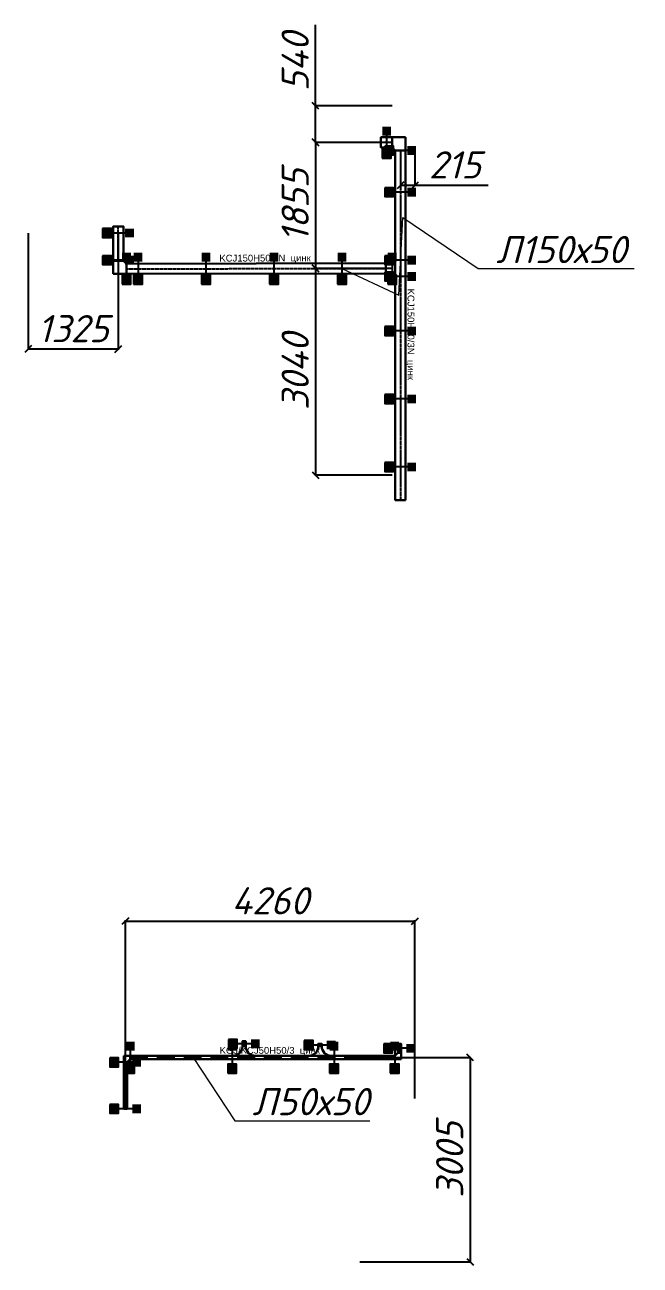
# Model space of a CAD drawing. Extents: x 221643 to 289394, y 86804 to 109436.
# Drawn here: x 281615 to 282521, y 100208 to 102032 of the extents above; entities that cross this region are included whole.
import ezdxf
from ezdxf import colors
from ezdxf.entities.mleader import LeaderData, LeaderLine
from ezdxf.math import Vec2, Vec3

# ---------------------------------------------------------------- set-up
doc = ezdxf.new("R2010")
doc.units = 0
doc.linetypes.add('DASHED2', pattern=[0.375, 0.25, -0.125])
doc.layers.get('Defpoints').update_dxf_attribs({"color": 140})
doc.layers.add('BAKS_opis', color=7, linetype='Continuous')
doc.layers.add("E_Прив'язки", color=24, linetype='Continuous')
doc.layers.add('E_Лотки', color=5, linetype='Continuous', lineweight=30)
doc.layers.add('E_Позначення', color=7, linetype='Continuous', lineweight=15)
doc.layers.add('E_Лотки_опори_опуски', color=2, linetype='Continuous', plot=False)
doc.styles.add('GOST 2.304', font='isocpeui.ttf')
doc.styles.add('ROMANS', font='ROMANS')
doc.styles.get("Standard").update_dxf_attribs({"font": 'arial.ttf'})
doc.styles.add('ГОСТ 2.304', font='isocpeui.ttf')
doc.dimstyles.new('ISO-25', dxfattribs={"dimtxt": 2.5, "dimasz": 2.5, "dimexe": 1.25, "dimexo": 0.625, "dimtad": 1, "dimtxsty": 'Standard', "dimcen": 2.5, "dimadec": 0, "dimazin": 0, "dimtfac": 1, "dimtmove": 0, "dimatfit": 3, "dimfxl": 1, "dimarcsym": 0})

# ---------------------------------------------------------------- blocks, each defined once
blk = doc.blocks.new('BAKS_778')
at = {"layer": 'BAKS_opis', "color": 105, "linetype": 'DASHED2'}
blk.add_line((0, 0), (-16.6, 0), dxfattribs=at)
at = {"layer": 'E_Лотки'}
for points in [[(0, 7.5), (-16.6, 7.5), (-16.6, -7.5), (0, -7.5)], [(0, 7.5), (-16.6, 7.5), (-16.6, 7.5), (0, 7.5)], [(0, -7.5), (-16.6, -7.5), (-16.6, 7.5), (0, 7.5)], [(0, -7.5), (-16.6, -7.5), (-16.6, -7.5), (0, -7.5)]]:
    blk.add_3dface(points, dxfattribs=at)
at = {"flags": 1}
for tag, p in [('TYP', (-16.6, 0)), ('ATT_1', (-16.6, 0)), ('ATT_2', (-16.6, 0)), ('ATT_3', (-16.6, 0)), ('ATT_4', (-16.6, 0)), ('ATT_5', (-16.6, 0)), ('AN', (-16.6, 0)), ('NAME', (-16.6, 0)), ('P1X', (-16.6, 0)), ('P2X', (-16.6, 0)), ('P1Y', (-16.6, 0)), ('P2Y', (-16.6, 0)), ('LUSTRO', (-16.6, 0)), ('LENGTH', (12, 0)), ('ID', (12, -7.5))]:
    blk.add_attdef(tag, p, '', height=2.5, dxfattribs=at)
at = {"layer": 'BAKS_opis', "flags": 1}
blk.add_attdef('SYMBOL', (-2.3, 10.5), '', height=10, rotation=0, dxfattribs=at)
blk = doc.blocks.new('A$C4C0572A2')
at = {"linetype": 'Continuous'}
for p, q in [((0, 195), (150, 195)), ((0, 195), (0, 0)), ((150, 195), (195, 150)), ((195, 150), (195, 0)), ((195, 0), (0, 0))]:
    blk.add_line(p, q, dxfattribs=at)
blk = doc.blocks.new('KK___150')
at = {"xscale": 0.1, "yscale": 0.1, "zscale": 0.1, "rotation": 270}
blk.add_blockref('A$C4C0572A2', (-7.5, 19.5), dxfattribs=at)
at = {"style": 'ROMANS', "flags": 9}
for tag, p in [('SYMBOL', (-1400.3, 2147.6)), ('ID', (-1400, 2147.6)), ('NAME', (-1399.7, 2147.6)), ('TYP', (-1399.3, 2147.6)), ('LENGTH', (-1399, 2147.6)), ('ATT_1', (-1398.7, 2147.6)), ('ATT_2', (-1398.3, 2147.6)), ('ATT_3', (-1398, 2147.6)), ('ATT_4', (-1397.6, 2147.6)), ('ATT_5', (-1397.3, 2147.6)), ('LUSTRO', (-1396.9, 2147.6)), ('P1', (-1396.5, 2147.6)), ('P2', (-1396.3, 2147.6)), ('AN', (-1395.9, 2147.6))]:
    blk.add_attdef(tag, p, '', height=0.3, rotation=90, dxfattribs=at)
blk = doc.blocks.new('podpora_200')
for points in [[(-6.5, 10), (0, 10), (6.5, 10), (6.5, 23.1), (-6.5, 23.1)], [(-6.5, -23.1), (6.5, -23.1), (6.5, -10), (-6.5, -10)]]:
    blk.add_hatch(color=256).paths.add_polyline_path(points)
blk.add_line((0, 10), (0, -10))
blk.add_lwpolyline([(-6.5, -23.1), (6.5, -23.1), (6.5, -10), (-6.5, -10)], close=True)
at = {"style": 'ROMANS', "flags": 9}
for tag, p in [('SYMBOL', (3.3, 14.9)), ('TYP', (3.3, 13.9)), ('ATT_1', (3.3, 13.2)), ('ATT_2', (3.3, 12.9)), ('ATT_3', (3.3, 12.5)), ('ATT_4', (3.3, 12.2)), ('ATT_5', (3.3, 11.8)), ('AN', (3.3, 10.8)), ('ELEM', (3.3, 10.5)), ('ID', (3.3, 14.5)), ('NAME', (3.3, 14.2)), ('LENGTH', (3.3, 13.6)), ('P1', (3.3, 11.4)), ('P2', (3.3, 11.1))]:
    blk.add_attdef(tag, p, '', height=0.3, dxfattribs=at)
blk = doc.blocks.new('_None')
blk = doc.blocks.new('_Oblique')
at = {"color": 0, "linetype": 'ByBlock', "lineweight": -2}
blk.add_line((-0.5, -0.5), (0.5, 0.5), dxfattribs=at)
blk = doc.blocks.new('*D364')
at = {"layer": 'Defpoints', "color": 0, "transparency": 16777216}
for p in [(282167.8, 101847.1), (282189.2, 101847.1), (282189.2, 101796)]:
    blk.add_point(p, dxfattribs=at)
at = {"layer": "E_Прив'язки", "color": 0, "lineweight": -2, "transparency": 16777216}
for p, q in [((282167.8, 101847.1), (282167.8, 101794.8)), ((282189.2, 101847.1), (282189.2, 101794.8)), ((282167.8, 101796), (282189.2, 101796)), ((282189.2, 101796), (282297, 101796))]:
    blk.add_line(p, q, dxfattribs=at)
at = {"layer": "E_Прив'язки", "color": 0, "lineweight": -2, "transparency": 16777216, "xscale": 10, "yscale": 10, "zscale": 10, "rotation": 180}
blk.add_blockref('_Oblique', (282167.8, 101796), dxfattribs=at)
at = {"layer": "E_Прив'язки", "color": 0, "lineweight": -2, "transparency": 16777216, "xscale": 10, "yscale": 10, "zscale": 10}
blk.add_blockref('_Oblique', (282189.2, 101796), dxfattribs=at)
at = {"layer": "E_Прив'язки", "color": 0, "transparency": 16777216, "insert": (282248.1, 101826), "char_height": 40, "attachment_point": 5, "style": 'GOST 2.304', "bg_fill": 3, "box_fill_scale": 1.1, "bg_fill_color": 256, "bg_fill_true_color": 13158600, "bg_fill_transparency": 0}
blk.add_mtext('215', dxfattribs=at)
blk = doc.blocks.new('*D365')
at = {"layer": 'Defpoints', "color": 0, "transparency": 16777216}
for p in [(282043, 101912.9), (282155.8, 101912.9), (282155.8, 101859.1)]:
    blk.add_point(p, dxfattribs=at)
at = {"layer": "E_Прив'язки", "color": 0, "lineweight": -2, "transparency": 16777216}
for p, q in [((282043, 101912.9), (282043, 102032)), ((282155.8, 101912.9), (282041.7, 101912.9)), ((282043, 101859.1), (282043, 101912.9)), ((282155.8, 101859.1), (282041.7, 101859.1))]:
    blk.add_line(p, q, dxfattribs=at)
at = {"layer": "E_Прив'язки", "color": 0, "lineweight": -2, "transparency": 16777216, "xscale": 10, "yscale": 10, "zscale": 10}
for p, rotation in [((282043, 101912.9), 90), ((282043, 101859.1), 270)]:
    blk.add_blockref('_Oblique', p, dxfattribs=dict(at, rotation=rotation))
at = {"layer": "E_Прив'язки", "color": 0, "transparency": 16777216, "insert": (282013, 101977.5), "char_height": 40, "attachment_point": 5, "rotation": 90, "style": 'GOST 2.304', "bg_fill": 3, "box_fill_scale": 1.1, "bg_fill_color": 256, "bg_fill_true_color": 13158600, "bg_fill_transparency": 0}
blk.add_mtext('540', dxfattribs=at)
blk = doc.blocks.new('*D366')
at = {"layer": 'Defpoints', "color": 0, "transparency": 16777216}
for p in [(282139.2, 101859.1), (282043, 101673.8), (282139.2, 101673.8)]:
    blk.add_point(p, dxfattribs=at)
at = {"layer": "E_Прив'язки", "color": 0, "lineweight": -2, "transparency": 16777216}
for p, q in [((282139.2, 101859.1), (282041.7, 101859.1)), ((282043, 101859.1), (282043, 101673.8)), ((282139.2, 101673.8), (282041.7, 101673.8))]:
    blk.add_line(p, q, dxfattribs=at)
at = {"layer": "E_Прив'язки", "color": 0, "lineweight": -2, "transparency": 16777216, "xscale": 10, "yscale": 10, "zscale": 10}
for p, rotation in [((282043, 101859.1), 90), ((282043, 101673.8), 270)]:
    blk.add_blockref('_Oblique', p, dxfattribs=dict(at, rotation=rotation))
at = {"layer": "E_Прив'язки", "color": 0, "transparency": 16777216, "insert": (282013, 101766.4), "char_height": 40, "attachment_point": 5, "rotation": 90, "style": 'GOST 2.304', "bg_fill": 3, "box_fill_scale": 1.1, "bg_fill_color": 256, "bg_fill_true_color": 13158600, "bg_fill_transparency": 0}
blk.add_mtext('1855', dxfattribs=at)
blk = doc.blocks.new('*D367')
at = {"layer": 'Defpoints', "color": 0, "transparency": 16777216}
for p in [(282155.8, 101673.8), (282043, 101369.8), (282155.8, 101369.8)]:
    blk.add_point(p, dxfattribs=at)
at = {"layer": "E_Прив'язки", "color": 0, "lineweight": -2, "transparency": 16777216}
for p, q in [((282155.8, 101673.8), (282041.7, 101673.8)), ((282043, 101673.8), (282043, 101369.8)), ((282155.8, 101369.8), (282041.7, 101369.8))]:
    blk.add_line(p, q, dxfattribs=at)
at = {"layer": "E_Прив'язки", "color": 0, "lineweight": -2, "transparency": 16777216, "xscale": 10, "yscale": 10, "zscale": 10}
for p, rotation in [((282043, 101673.8), 90), ((282043, 101369.8), 270)]:
    blk.add_blockref('_Oblique', p, dxfattribs=dict(at, rotation=rotation))
at = {"layer": "E_Прив'язки", "color": 0, "transparency": 16777216, "insert": (282013, 101521.8), "char_height": 40, "attachment_point": 5, "rotation": 90, "style": 'GOST 2.304', "bg_fill": 3, "box_fill_scale": 1.1, "bg_fill_color": 256, "bg_fill_true_color": 13158600, "bg_fill_transparency": 0}
blk.add_mtext('3040', dxfattribs=at)
blk = doc.blocks.new('A$C44C0357C')
at = {"linetype": 'Continuous'}
for p, q in [((0, 95), (50, 95)), ((0, 95), (0, 0)), ((95, 0), (0, 0)), ((50, 95), (95, 50)), ((95, 50), (95, 0))]:
    blk.add_line(p, q, dxfattribs=at)
blk = doc.blocks.new('KK___50')
at = {"xscale": 0.1, "yscale": 0.1, "zscale": 0.1, "rotation": 270}
blk.add_blockref('A$C44C0357C', (-2.5, 9.5), dxfattribs=at)
at = {"style": 'ROMANS', "flags": 9}
for tag, p in [('SYMBOL', (-1370.4, 2080.3)), ('ID', (-1370, 2080.3)), ('NAME', (-1369.7, 2080.3)), ('TYP', (-1369.4, 2080.3)), ('LENGTH', (-1369.1, 2080.3)), ('ATT_1', (-1368.7, 2080.3)), ('ATT_2', (-1368.4, 2080.3)), ('ATT_3', (-1368, 2080.3)), ('ATT_4', (-1367.7, 2080.3)), ('ATT_5', (-1367.3, 2080.3)), ('LUSTRO', (-1366.9, 2080.3)), ('P1', (-1366.6, 2080.3)), ('P2', (-1366.3, 2080.3)), ('AN', (-1366, 2080.3))]:
    blk.add_attdef(tag, p, '', height=0.3, rotation=90, dxfattribs=at)
blk = doc.blocks.new('BAKS_860')
at = {"layer": 'BAKS_opis', "linetype": 'DASHED2', "ltscale": 105}
blk.add_line((0, 0), (0, 68.5), dxfattribs=at)
at = {"layer": 'E_Лотки'}
for points in [[(2.5, 0), (2.5, 68.5), (-2.5, 68.5), (-2.5, 0)], [(-2.5, 0), (-2.5, 68.5), (2.5, 68.5), (2.5, 0)], [(-2.5, 0), (-2.5, 68.5), (-2.5, 68.5), (-2.5, 0)], [(2.5, 0), (2.5, 68.5), (2.5, 68.5), (2.5, 0)]]:
    blk.add_3dface(points, dxfattribs=at)
at = {"flags": 1}
for tag, p in [('ATT_1', (0, 75.5)), ('ATT_2', (0, 75.5)), ('ATT_3', (0, 75.5)), ('ATT_4', (0, 75.5)), ('ATT_5', (0, 75.5)), ('AN', (0, 75.5)), ('TYP', (0, 75.5)), ('NAME', (0, 75.5)), ('P1X', (0, 75.5)), ('P2X', (0, 75.5)), ('P1Y', (0, 75.5)), ('P2Y', (0, 75.5)), ('ID', (-2.5, 0)), ('LENGTH', (0, 0))]:
    blk.add_attdef(tag, p, '', height=2.5, dxfattribs=at)
at = {"layer": 'BAKS_opis', "flags": 1}
blk.add_attdef('SYMBOL', (-5.5, 37.7), '', height=10, rotation=90, dxfattribs=at)
blk = doc.blocks.new('BAKS_861')
at = {"layer": 'BAKS_opis', "linetype": 'DASHED2', "ltscale": 105}
blk.add_line((0, 0), (0, 13.2), dxfattribs=at)
at = {"layer": 'E_Лотки'}
for points in [[(2.5, 0), (2.5, 13.2), (-2.5, 13.2), (-2.5, 0)], [(-2.5, 0), (-2.5, 13.2), (2.5, 13.2), (2.5, 0)], [(-2.5, 0), (-2.5, 13.2), (-2.5, 13.2), (-2.5, 0)], [(2.5, 0), (2.5, 13.2), (2.5, 13.2), (2.5, 0)]]:
    blk.add_3dface(points, dxfattribs=at)
at = {"flags": 1}
for tag, p in [('ATT_1', (0, 13.2)), ('ATT_2', (0, 13.2)), ('ATT_3', (0, 13.2)), ('ATT_4', (0, 13.2)), ('ATT_5', (0, 13.2)), ('AN', (0, 13.2)), ('TYP', (0, 13.2)), ('NAME', (0, 13.2)), ('P1X', (0, 13.2)), ('P2X', (0, 13.2)), ('P1Y', (0, 13.2)), ('P2Y', (0, 13.2)), ('LUSTRO', (0, 13.2)), ('ID', (-2.5, -7)), ('LENGTH', (0, -7))]:
    blk.add_attdef(tag, p, '', height=2.5, dxfattribs=at)
at = {"layer": 'BAKS_opis', "flags": 1}
blk.add_attdef('SYMBOL', (-5.5, 3.1), '', height=10, rotation=90, dxfattribs=at)
blk = doc.blocks.new('BAKS_862')
at = {"layer": 'BAKS_opis', "linetype": 'DASHED2', "ltscale": 105}
blk.add_line((0, 0), (389.2, 0), dxfattribs=at)
at = {"layer": 'E_Лотки'}
for points in [[(0, -2.5), (389.2, -2.5), (389.2, 2.5), (0, 2.5)], [(0, 2.5), (389.2, 2.5), (389.2, -2.5), (0, -2.5)], [(0, 2.5), (389.2, 2.5), (389.2, 2.5), (0, 2.5)], [(0, -2.5), (389.2, -2.5), (389.2, -2.5), (0, -2.5)]]:
    blk.add_3dface(points, dxfattribs=at)
at = {"flags": 1}
for tag, p in [('ID', (-7, 2.5)), ('LENGTH', (-7, 0)), ('ATT_1', (396.2, 0)), ('ATT_2', (396.2, 0)), ('ATT_3', (396.2, 0)), ('ATT_4', (396.2, 0)), ('ATT_5', (396.2, 0)), ('AN', (396.2, 0)), ('TYP', (396.2, 0)), ('NAME', (396.2, 0)), ('P1X', (396.2, 0)), ('P2X', (396.2, 0)), ('P1Y', (396.2, 0)), ('P2Y', (396.2, 0))]:
    blk.add_attdef(tag, p, '', height=2.5, dxfattribs=at)
at = {"layer": 'BAKS_opis'}
blk.add_attdef('SYMBOL', (131.6, 5.5), '', height=10, dxfattribs=at)
blk = doc.blocks.new('A$C3C5B6495')
at = {"linetype": 'Continuous'}
for p, q in [((0, 33), (0, 0)), ((14, 19), (14, 14))]:
    blk.add_line(p, q, dxfattribs=at)
for centre, start, end in [((14, 33), 180, 270), ((14, 0), 90, 180)]:
    blk.add_arc(centre, 14, start, end, dxfattribs=at)
blk = doc.blocks.new('TKD___50')
blk.add_blockref('A$C3C5B6495', (0, -16.5))
blk = doc.blocks.new('BAKS_864')
at = {"layer": 'BAKS_opis', "linetype": 'DASHED2', "ltscale": 105}
blk.add_line((0, 0), (0, 3.7), dxfattribs=at)
at = {"layer": 'E_Лотки'}
for points in [[(2.5, 0), (2.5, 3.7), (-2.5, 3.7), (-2.5, 0)], [(-2.5, 0), (-2.5, 3.7), (2.5, 3.7), (2.5, 0)], [(-2.5, 0), (-2.5, 3.7), (-2.5, 3.7), (-2.5, 0)], [(2.5, 0), (2.5, 3.7), (2.5, 3.7), (2.5, 0)]]:
    blk.add_3dface(points, dxfattribs=at)
at = {"flags": 1}
for tag, p in [('ID', (-2.5, 0)), ('ATT_1', (0, 3.7)), ('ATT_2', (0, 3.7)), ('ATT_3', (0, 3.7)), ('ATT_4', (0, 3.7)), ('ATT_5', (0, 3.7)), ('AN', (0, 3.7)), ('TYP', (0, 3.7)), ('NAME', (0, 3.7)), ('P1X', (0, 3.7)), ('P2X', (0, 3.7)), ('P1Y', (0, 3.7)), ('P2Y', (0, 3.7)), ('LUSTRO', (0, 3.7)), ('LENGTH', (0, 0))]:
    blk.add_attdef(tag, p, '', height=2.5, dxfattribs=at)
at = {"layer": 'BAKS_opis', "flags": 1}
blk.add_attdef('SYMBOL', (-5.5, 1.8), '', height=10, rotation=90, dxfattribs=at)
blk = doc.blocks.new('BAKS_865')
at = {"layer": 'BAKS_opis', "linetype": 'DASHED2', "ltscale": 105}
blk.add_line((0, 0), (0, 7.5), dxfattribs=at)
at = {"layer": 'E_Лотки'}
for points in [[(2.5, 0), (2.5, 7.5), (-2.5, 7.5), (-2.5, 0)], [(-2.5, 0), (-2.5, 7.5), (2.5, 7.5), (2.5, 0)], [(-2.5, 0), (-2.5, 7.5), (-2.5, 7.5), (-2.5, 0)], [(2.5, 0), (2.5, 7.5), (2.5, 7.5), (2.5, 0)]]:
    blk.add_3dface(points, dxfattribs=at)
at = {"flags": 1}
for tag, p in [('ID', (-2.5, 0)), ('ATT_1', (0, 7.5)), ('ATT_2', (0, 7.5)), ('ATT_3', (0, 7.5)), ('ATT_4', (0, 7.5)), ('ATT_5', (0, 7.5)), ('AN', (0, 7.5)), ('TYP', (0, 7.5)), ('NAME', (0, 7.5)), ('P1X', (0, 7.5)), ('P2X', (0, 7.5)), ('P1Y', (0, 7.5)), ('P2Y', (0, 7.5)), ('LUSTRO', (0, 7.5)), ('LENGTH', (0, 0))]:
    blk.add_attdef(tag, p, '', height=2.5, dxfattribs=at)
at = {"layer": 'BAKS_opis', "flags": 1}
blk.add_attdef('SYMBOL', (-5.5, 3.8), '', height=10, rotation=90, dxfattribs=at)
blk = doc.blocks.new('*D483')
at = {"layer": 'Defpoints', "color": 0, "transparency": 16777216}
for p in [(282108, 100513.3), (282108, 100212.9), (282270.3, 100212.9)]:
    blk.add_point(p, dxfattribs=at)
at = {"layer": "E_Прив'язки", "color": 0, "lineweight": -2, "transparency": 16777216}
for p, q in [((282108, 100513.3), (282271.6, 100513.3)), ((282270.3, 100513.3), (282270.3, 100212.9)), ((282108, 100212.9), (282271.6, 100212.9))]:
    blk.add_line(p, q, dxfattribs=at)
at = {"layer": "E_Прив'язки", "color": 0, "lineweight": -2, "transparency": 16777216, "xscale": 10, "yscale": 10, "zscale": 10}
for p, rotation in [((282270.3, 100513.3), 90), ((282270.3, 100212.9), 270)]:
    blk.add_blockref('_Oblique', p, dxfattribs=dict(at, rotation=rotation))
at = {"layer": "E_Прив'язки", "color": 0, "transparency": 16777216, "insert": (282240.3, 100363.1), "char_height": 40, "attachment_point": 5, "rotation": 90, "style": 'GOST 2.304', "bg_fill": 3, "box_fill_scale": 1.1, "bg_fill_color": 256, "bg_fill_true_color": 13158600, "bg_fill_transparency": 0}
blk.add_mtext('3005', dxfattribs=at)
blk = doc.blocks.new('*D484')
at = {"layer": 'Defpoints', "color": 0, "transparency": 16777216}
for p in [(282189.2, 100713.8), (281763.2, 100453.2), (282189.2, 100453.2)]:
    blk.add_point(p, dxfattribs=at)
at = {"layer": "E_Прив'язки", "color": 0, "lineweight": -2, "transparency": 16777216}
for p, q in [((281763.2, 100453.2), (281763.2, 100715.1)), ((281763.2, 100713.8), (282189.2, 100713.8)), ((282189.2, 100453.2), (282189.2, 100715.1))]:
    blk.add_line(p, q, dxfattribs=at)
at = {"layer": "E_Прив'язки", "color": 0, "lineweight": -2, "transparency": 16777216, "xscale": 10, "yscale": 10, "zscale": 10, "rotation": 180}
blk.add_blockref('_Oblique', (281763.2, 100713.8), dxfattribs=at)
at = {"layer": "E_Прив'язки", "color": 0, "lineweight": -2, "transparency": 16777216, "xscale": 10, "yscale": 10, "zscale": 10}
blk.add_blockref('_Oblique', (282189.2, 100713.8), dxfattribs=at)
at = {"layer": "E_Прив'язки", "color": 0, "transparency": 16777216, "insert": (281976.2, 100743.8), "char_height": 40, "attachment_point": 5, "style": 'GOST 2.304', "bg_fill": 3, "box_fill_scale": 1.1, "bg_fill_color": 256, "bg_fill_true_color": 13158600, "bg_fill_transparency": 0}
blk.add_mtext('4260', dxfattribs=at)
blk = doc.blocks.new('*D485')
at = {"layer": 'Defpoints', "color": 0, "transparency": 16777216}
for p in [(281620.2, 101725.8), (281752.8, 101725.8), (281620.2, 101555.2)]:
    blk.add_point(p, dxfattribs=at)
at = {"layer": "E_Прив'язки", "color": 0, "lineweight": -2, "transparency": 16777216}
for p, q in [((281620.2, 101725.8), (281620.2, 101553.9)), ((281752.8, 101725.8), (281752.8, 101553.9)), ((281752.8, 101555.2), (281620.2, 101555.2))]:
    blk.add_line(p, q, dxfattribs=at)
at = {"layer": "E_Прив'язки", "color": 0, "lineweight": -2, "transparency": 16777216, "xscale": 10, "yscale": 10, "zscale": 10, "rotation": 180}
blk.add_blockref('_Oblique', (281620.2, 101555.2), dxfattribs=at)
at = {"layer": "E_Прив'язки", "color": 0, "lineweight": -2, "transparency": 16777216, "xscale": 10, "yscale": 10, "zscale": 10}
blk.add_blockref('_Oblique', (281752.8, 101555.2), dxfattribs=at)
at = {"layer": "E_Прив'язки", "color": 0, "transparency": 16777216, "insert": (281686.5, 101585.2), "char_height": 40, "attachment_point": 5, "style": 'GOST 2.304', "bg_fill": 3, "box_fill_scale": 1.1, "bg_fill_color": 256, "bg_fill_true_color": 13158600, "bg_fill_transparency": 0}
blk.add_mtext('1325', dxfattribs=at)
blk = doc.blocks.new('A$C31AE22BB')
at = {"linetype": 'Continuous'}
for p, q in [((430, 140), (0, 140)), ((290, 0), (140, 0))]:
    blk.add_line(p, q, dxfattribs=at)
for centre, start, end in [((0, 0), 0, 90), ((430, 0), 90, 180)]:
    blk.add_arc(centre, 140, start, end, dxfattribs=at)
blk = doc.blocks.new('TKD___150')
at = {"xscale": 0.1, "yscale": 0.1, "zscale": 0.1}
blk.add_blockref('A$C31AE22BB', (-21.5, -14), dxfattribs=at)
at = {"style": 'ROMANS', "flags": 9}
for tag, p in [('SYMBOL', (4.9, 15)), ('ID', (4.9, 14.7)), ('NAME', (4.9, 14.4)), ('TYP', (4.9, 14)), ('LENGTH', (4.9, 13.7)), ('ATT_1', (4.9, 13.4)), ('ATT_2', (4.9, 13)), ('ATT_3', (4.9, 12.7)), ('ATT_4', (4.9, 12.3)), ('ATT_5', (4.9, 11.9)), ('LUSTRO', (4.9, 11.6)), ('P1', (4.9, 11.2)), ('P2', (4.9, 10.9)), ('AN', (4.9, 10.6))]:
    blk.add_attdef(tag, p, '', height=0.3, dxfattribs=at)
blk = doc.blocks.new('BAKS_1709')
at = {"layer": 'BAKS_opis', "color": 105, "linetype": 'DASHED2'}
blk.add_line((0, 0), (0, -514), dxfattribs=at)
at = {"layer": 'E_Лотки'}
for points in [[(-7.5, 0), (-7.5, -514), (7.5, -514), (7.5, 0)], [(-7.5, 0), (-7.5, -514), (-7.5, -514), (-7.5, 0)], [(7.5, 0), (7.5, -514), (-7.5, -514), (-7.5, 0)], [(7.5, 0), (7.5, -514), (7.5, -514), (7.5, 0)]]:
    blk.add_3dface(points, dxfattribs=at)
at = {"flags": 1}
for tag, p in [('LENGTH', (0, 0)), ('ID', (7.5, 0)), ('ATT_1', (0, -514)), ('ATT_2', (0, -514)), ('ATT_3', (0, -514)), ('ATT_4', (0, -514)), ('ATT_5', (0, -514)), ('AN', (0, -514)), ('TYP', (0, -514)), ('NAME', (0, -514)), ('P1X', (0, -514)), ('P2X', (0, -514)), ('P1Y', (0, -514)), ('P2Y', (0, -514)), ('LUSTRO', (0, -514))]:
    blk.add_attdef(tag, p, '', height=2.5, dxfattribs=at)
at = {"layer": 'BAKS_opis'}
blk.add_attdef('SYMBOL', (10.5, -203), '', height=10, rotation=270, dxfattribs=at)
blk = doc.blocks.new('BAKS_1710')
at = {"layer": 'BAKS_opis', "color": 105, "linetype": 'DASHED2'}
blk.add_line((0, 0), (381.5, 0.7), dxfattribs=at)
at = {"layer": 'E_Лотки'}
for points in [[(0, -7.5), (381.5, -6.8), (381.5, 8.2), (0, 7.5)], [(0, 7.5), (381.5, 8.2), (381.5, -6.8), (0, -7.5)], [(0, 7.5), (381.5, 8.2), (381.5, 8.2), (0, 7.5)], [(0, -7.5), (381.5, -6.8), (381.5, -6.8), (0, -7.5)]]:
    blk.add_3dface(points, dxfattribs=at)
at = {"flags": 1}
for tag, p in [('ID', (0, 7.5)), ('LENGTH', (0, 0)), ('ATT_1', (381.5, 0.7)), ('ATT_2', (381.5, 0.7)), ('ATT_3', (381.5, 0.7)), ('ATT_4', (381.5, 0.7)), ('ATT_5', (381.5, 0.7)), ('AN', (381.5, 0.7)), ('TYP', (381.5, 0.7)), ('NAME', (381.5, 0.7)), ('P1X', (381.5, 0.7)), ('P2X', (381.5, 0.7)), ('P1Y', (381.5, 0.7)), ('P2Y', (381.5, 0.7)), ('LUSTRO', (381.5, 0.7))]:
    blk.add_attdef(tag, p, '', height=2.5, dxfattribs=at)
at = {"layer": 'BAKS_opis'}
blk.add_attdef('SYMBOL', (136.7, 10.7), '', height=10, rotation=0.1044, dxfattribs=at)
blk = doc.blocks.new('BAKS_1711')
at = {"layer": 'BAKS_opis', "color": 105, "linetype": 'DASHED2'}
blk.add_line((0, 0), (0, 50.3), dxfattribs=at)
at = {"layer": 'E_Лотки'}
for points in [[(7.5, 0), (7.5, 50.3), (-7.5, 50.3), (-7.5, 0)], [(-7.5, 0), (-7.5, 50.3), (7.5, 50.3), (7.5, 0)], [(-7.5, 0), (-7.5, 50.3), (-7.5, 50.3), (-7.5, 0)], [(7.5, 0), (7.5, 50.3), (7.5, 50.3), (7.5, 0)]]:
    blk.add_3dface(points, dxfattribs=at)
at = {"flags": 1}
for tag, p in [('ATT_2', (0, 50.3)), ('ATT_3', (0, 50.3)), ('ATT_1', (0, 50.3)), ('ATT_4', (0, 50.3)), ('ATT_5', (0, 50.3)), ('AN', (0, 50.3)), ('TYP', (0, 50.3)), ('P2X', (0, 50.3)), ('P2Y', (0, 50.3)), ('LUSTRO', (0, 50.3)), ('NAME', (0, 50.3)), ('P1X', (0, 50.3)), ('P1Y', (0, 50.3)), ('ID', (-7.5, 0)), ('LENGTH', (0, 0))]:
    blk.add_attdef(tag, p, '', height=2.5, dxfattribs=at)
at = {"layer": 'BAKS_opis', "flags": 1}
blk.add_attdef('SYMBOL', (-10.5, 25.2), '', height=10, rotation=90, dxfattribs=at)

msp = doc.modelspace()

# ---------------------------------------------------------------- block references
at = {"layer": 'E_Лотки'}
for name, p in [('BAKS_778', (282155.7689, 101859.0751)), ('BAKS_865', (281937.8077, 100529.8378)), ('BAKS_864', (282049.5511, 100529.8378)), ('BAKS_861', (282166.3892, 100520.3378)), ('BAKS_860', (281763.2164, 100437.8852))]:
    msp.add_blockref(name, p, dxfattribs=at)
at = {"layer": 'E_Лотки', "xscale": -1}
for name, p, rotation in [('KK___150', (282167.7689, 101847.0751), 359.9999999999603), ('KK___50', (282159.3892, 100513.3378), 270)]:
    msp.add_blockref(name, p, dxfattribs=dict(at, rotation=rotation))
at = {"layer": 'E_Лотки'}
for name, p, rotation in [('KK___150', (281764.7702, 101673.1079), 90.00000000000368), ('TKD___50', (281937.8077, 100515.8378), 90), ('TKD___50', (282049.5511, 100515.8378), 90), ('KK___50', (281763.2164, 100506.3378), 359.9999999999963)]:
    msp.add_blockref(name, p, dxfattribs=dict(at, rotation=rotation))
msp.add_blockref('BAKS_862', (281770.2164, 100513.3378), dxfattribs=at).add_auto_attribs({'SYMBOL': 'KGJ/KCJ50H50/3_цинк'})
at = {"layer": 'E_Лотки_опори_опуски'}
for p in [(282147.4907, 101859.0751), (281764.7689, 101673.803), (281781.7689, 101673.803), (281881.7689, 101673.803), (282081.7689, 101673.803), (282155.7689, 101673.803), (281770.2164, 100513.3378), (281920.2164, 100513.3378), (282070.2164, 100513.3378), (282159.3892, 100513.3378)]:
    msp.add_blockref('podpora_200', p, dxfattribs=at)
at = {"layer": 'E_Лотки_опори_опуски', "rotation": 270}
for p in [(282167.7689, 101847.0751), (282167.7689, 101785.803), (281752.7689, 101725.803), (281752.7689, 101685.803), (282167.7689, 101685.803), (282167.7689, 101661.803), (282167.7689, 101581.8186), (282167.7689, 101481.8186), (282167.7689, 101381.8186), (281937.8077, 100533.3378), (282049.5511, 100531.6721), (282166.3892, 100526.9221), (281763.2164, 100506.3378), (281763.2164, 100437.8852)]:
    msp.add_blockref('podpora_200', p, dxfattribs=at)

# ---------------------------------------------------------------- next in the draw order: dimensions: what is measured, and where the dimension line sits
at = {"layer": "E_Прив'язки"}
for base, p1, p2, picture, middle in [((282189.1781, 101796.0023), (282167.7689, 101847.0751), (282189.1781, 101847.0751), '*D364', (282248.0872, 101826.0023)), ((281620.2201, 101555.1529), (281752.7689, 101725.803), (281620.2201, 101725.803), '*D485', (281686.4945, 101585.1529))]:
    dim = msp.add_linear_dim(base=base, p1=p1, p2=p2, dimstyle='ISO-25', override={"dimtxt": 40, "dimasz": 10, "dimexo": 0, "dimgap": 10, "dimlfac": 10, "dimrnd": 5, "dimtxsty": 'GOST 2.304', "dimblk1": 'Oblique', "dimblk2": 'Oblique', "dimsah": 1, "dimfxl": 1.25, "dimtfill": 1}, dxfattribs=at)
    dim.commit()
    dim.dimension.update_dxf_attribs({"geometry": picture, "text_midpoint": middle})
dim = msp.add_linear_dim(base=(282270.3482, 100212.909), p1=(282107.9701, 100513.3378), p2=(282107.9701, 100212.909), angle=90, dimstyle='ISO-25', override={"dimtxt": 40, "dimasz": 10, "dimexo": 0, "dimgap": 10, "dimlfac": 10, "dimrnd": 5, "dimtxsty": 'GOST 2.304', "dimblk1": 'Oblique', "dimblk2": 'Oblique', "dimsah": 1, "dimfxl": 1.25, "dimtfill": 1}, dxfattribs=at)
dim.commit()
dim.dimension.update_dxf_attribs({"geometry": '*D483', "text_midpoint": (282240.3482, 100363.1234)})

# ---------------------------------------------------------------- next in the draw order: block references
at = {"layer": 'E_Лотки'}
msp.add_blockref('BAKS_1711', (281752.7702, 101685.1079), dxfattribs=at)

# ---------------------------------------------------------------- next in the draw order: dimensions: what is measured, and where the dimension line sits
at = {"layer": "E_Прив'язки"}
dim = msp.add_linear_dim(base=(282042.9573, 101912.909), p1=(282155.7689, 101859.0751), p2=(282155.7689, 101912.909), angle=90, dimstyle='ISO-25', override={"dimtxt": 40, "dimasz": 10, "dimexo": 0, "dimgap": 10, "dimlfac": 10, "dimrnd": 5, "dimtxsty": 'GOST 2.304', "dimblk1": 'Oblique', "dimblk2": 'Oblique', "dimsah": 1, "dimfxl": 1.25, "dimtfill": 1}, dxfattribs=at)
dim.commit()
dim.dimension.update_dxf_attribs({"geometry": '*D365', "text_midpoint": (282012.9573, 101977.4545)})
dim = msp.add_linear_dim(base=(282189.1781, 100713.815), p1=(281763.2064, 100453.1593), p2=(282189.1781, 100453.1593), dimstyle='ISO-25', override={"dimtxt": 40, "dimasz": 10, "dimexo": 0, "dimgap": 10, "dimlfac": 10, "dimrnd": 5, "dimtxsty": 'GOST 2.304', "dimblk1": 'Oblique', "dimblk2": 'Oblique', "dimsah": 1, "dimfxl": 1.25, "dimtfill": 1}, dxfattribs=at)
dim.commit()
dim.dimension.update_dxf_attribs({"geometry": '*D484', "text_midpoint": (281976.1922, 100743.815)})

# ---------------------------------------------------------------- next in the draw order: dimensions: what is measured, and where the dimension line sits
dim = msp.add_linear_dim(base=(282042.9573, 101673.803), p1=(282139.2124, 101859.0751), p2=(282139.2124, 101673.803), angle=90, dimstyle='ISO-25', override={"dimtxt": 40, "dimasz": 10, "dimexo": 0, "dimgap": 10, "dimlfac": 10, "dimrnd": 5, "dimtxsty": 'GOST 2.304', "dimblk1": 'Oblique', "dimblk2": 'Oblique', "dimsah": 1, "dimfxl": 1.25, "dimtfill": 1}, dxfattribs=at)
dim.commit()
dim.dimension.update_dxf_attribs({"geometry": '*D366', "text_midpoint": (282012.9573, 101766.4391)})

# ---------------------------------------------------------------- next in the draw order: leaders
at = {"layer": 'E_Позначення'}
ml = msp.add_multileader_mtext('Standard', dxfattribs=at)
ml.set_content('Л50х50', color=256, style='ГОСТ 2.304')
ml.set_leader_properties(color=256, linetype='ByLayer', lineweight=-1)
ml.set_arrow_properties(name='NONE')
ml.build(insert=Vec2(0, 0))
ml.multileader.update_dxf_attribs({"has_dogleg": 0, "text_left_attachment_type": 6, "text_right_attachment_type": 6, "dogleg_length": 0, "arrow_head_size": 0.1})
ctx = ml.context
ctx.base_point, ctx.char_height, ctx.arrow_head_size, ctx.landing_gap_size, ctx.plane_origin = Vec3(281924.2985, 100420.4407), 40, 0.1, 10, Vec3(284034.4365, 99903.6312)
ctx.left_attachment, ctx.right_attachment, ctx.text_align_type = 6, 6, 2
notes = []
notes.append((ctx, [(0, (1, 1, 0), (281924.2985, 100420.4407), (1, 0), 0, [(0, [(281863.1348, 100513.3378)], 0, [])])]))
ctx.mtext.insert, ctx.mtext.alignment, ctx.mtext.flow_direction = Vec3(282121.8439, 100468.4407), 3, 5
ctx.mtext.has_bg_fill, ctx.mtext.bg_color, ctx.mtext.bg_scale_factor, ctx.mtext.bg_transparency, ctx.mtext.use_window_bg_color = 1, -1027028792, 1.5, 0, 1
for ctx, leaders in notes:
    for number, flags, end, landing, length, lines in leaders:
        leader = LeaderData()
        leader.index, (leader.has_last_leader_line, leader.has_dogleg_vector, leader.attachment_direction) = number, flags
        leader.last_leader_point, leader.dogleg_vector, leader.dogleg_length = Vec3(end), Vec3(landing), length
        for number, points, colour, breaks in lines:
            line = LeaderLine()
            line.index, line.vertices, line.color, line.breaks = number, Vec3.list(points), colors.encode_raw_color(colour), breaks
            leader.lines.append(line)
        ctx.leaders.append(leader)

# ---------------------------------------------------------------- next in the draw order: dimensions: what is measured, and where the dimension line sits
at = {"layer": "E_Прив'язки"}
dim = msp.add_linear_dim(base=(282042.9573, 101369.8186), p1=(282155.7689, 101673.803), p2=(282155.7689, 101369.8186), angle=90, dimstyle='ISO-25', override={"dimtxt": 40, "dimasz": 10, "dimexo": 0, "dimgap": 10, "dimlfac": 10, "dimrnd": 5, "dimtxsty": 'GOST 2.304', "dimblk1": 'Oblique', "dimblk2": 'Oblique', "dimsah": 1, "dimfxl": 1.25, "dimtfill": 1}, dxfattribs=at)
dim.commit()
dim.dimension.update_dxf_attribs({"geometry": '*D367', "text_midpoint": (282012.9573, 101521.8108)})

# ---------------------------------------------------------------- next in the draw order: block references
at = {"layer": 'E_Лотки'}
for name, p in [('BAKS_1709', (282167.7689, 101847.0751)), ('BAKS_1710', (281764.7689, 101673.1078))]:
    msp.add_blockref(name, p, dxfattribs=at).add_auto_attribs({'SYMBOL': 'KCJ150H50/3N_цинк'})
at = {"layer": 'E_Лотки', "rotation": 270}
msp.add_blockref('TKD___150', (282160.2689, 101673.803), dxfattribs=at)
at = {"layer": 'E_Лотки_опори_опуски'}
msp.add_blockref('podpora_200', (281981.7689, 101673.803), dxfattribs=at)

# ---------------------------------------------------------------- next in the draw order: leaders
at = {"layer": 'E_Позначення'}
ml = msp.add_multileader_mtext('Standard', dxfattribs=at)
ml.set_content('Л150х50', color=256, style='ГОСТ 2.304')
ml.set_leader_properties(color=256, linetype='ByLayer', lineweight=-1)
ml.set_arrow_properties(name='NONE')
ml.build(insert=Vec2(0, 0))
ml.multileader.update_dxf_attribs({"has_dogleg": 0, "text_left_attachment_type": 6, "text_right_attachment_type": 6, "dogleg_length": 0, "arrow_head_size": 0.1})
ctx = ml.context
ctx.base_point, ctx.char_height, ctx.arrow_head_size, ctx.landing_gap_size, ctx.plane_origin = Vec3(282282.3285, 101673.4774), 40, 0.1, 10, Vec3(284624.1212, 101039.5826)
ctx.left_attachment, ctx.right_attachment, ctx.text_align_type = 6, 6, 2
notes = []
notes.append((ctx, [(0, (1, 1, 0), (282282.3285, 101673.4774), (1, 0), 0, [(2, [(282081.7689, 101673.803), (282165.5217, 101634.4513), (282171.4144, 101748.6222)], 0, [])])]))
ctx.mtext.insert, ctx.mtext.alignment, ctx.mtext.flow_direction = Vec3(282500.5709, 101721.4774), 3, 5
ctx.mtext.has_bg_fill, ctx.mtext.bg_color, ctx.mtext.bg_scale_factor, ctx.mtext.bg_transparency, ctx.mtext.use_window_bg_color = 1, -1027028792, 1.5, 0, 1
for ctx, leaders in notes:
    for number, flags, end, landing, length, lines in leaders:
        leader = LeaderData()
        leader.index, (leader.has_last_leader_line, leader.has_dogleg_vector, leader.attachment_direction) = number, flags
        leader.last_leader_point, leader.dogleg_vector, leader.dogleg_length = Vec3(end), Vec3(landing), length
        for number, points, colour, breaks in lines:
            line = LeaderLine()
            line.index, line.vertices, line.color, line.breaks = number, Vec3.list(points), colors.encode_raw_color(colour), breaks
            leader.lines.append(line)
        ctx.leaders.append(leader)

doc.saveas('drawing.dxf')
